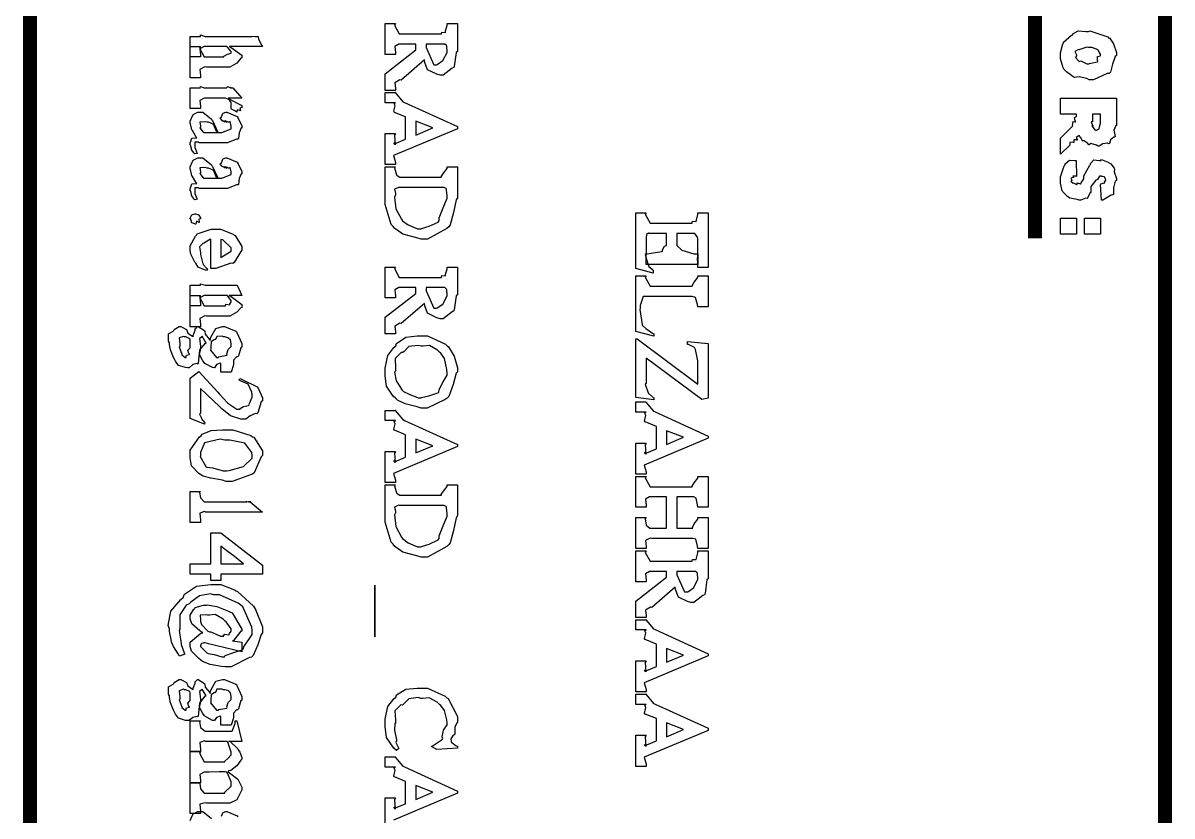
# Model space of a CAD drawing. Extents: x 0.2 to 11.6, y 0 to 16.4.
# Drawn here: x 1.257 to 2.082, y 1.017 to 1.586 of the extents above; entities that cross this region are included whole.
import ezdxf

# ---------------------------------------------------------------- set-up
doc = ezdxf.new("R2010")
doc.units = 0
doc.header["$MEASUREMENT"] = 0

msp = doc.modelspace()

# ---------------------------------------------------------------- linework, layer by layer
at = {"color": 0, "const_width": 0.01}
for points in [[(1.26166, 0.125), (1.26166, 2.31668)], [(2.07667, 2.31668), (2.07667, 0.125)], [(1.98335, 2.29665), (1.98335, 1.43164)]]:
    msp.add_lwpolyline(points, dxfattribs=at)
at = {"color": 0}
for points in [[(1.51665, 1.53792), (1.51665, 1.54986), (1.53879, 1.567), (1.53879, 1.57113), (1.52729, 1.57113), (1.52642, 1.57118), (1.52354, 1.56944), (1.52403, 1.56521), (1.52403, 1.56375), (1.51665, 1.56375), (1.51665, 1.58589), (1.52403, 1.58589), (1.52349, 1.58485), (1.52686, 1.5785), (1.52794, 1.5785), (1.55724, 1.5785), (1.55712, 1.57861), (1.55735, 1.57981), (1.55994, 1.57958), (1.56006, 1.57981), (1.56011, 1.58063), (1.56114, 1.58458), (1.56114, 1.58589), (1.56853, 1.58589), (1.56853, 1.56592), (1.56771, 1.56526), (1.56635, 1.55518), (1.56592, 1.55442), (1.56478, 1.55382), (1.55832, 1.54878), (1.55615, 1.54878), (1.55387, 1.54953), (1.54719, 1.55274), (1.54519, 1.55806), (1.54486, 1.55985), (1.52815, 1.54531), (1.52729, 1.54557), (1.52365, 1.54335), (1.52403, 1.53928), (1.52403, 1.53792), (1.51665, 1.53792)], [(1.37668, 1.54704), (1.37668, 1.56939), (1.38406, 1.56939), (1.38352, 1.56836), (1.38672, 1.56201), (1.38775, 1.56201), (1.40099, 1.56201), (1.40099, 1.5625), (1.4036, 1.56386), (1.40619, 1.56478), (1.40619, 1.56506), (1.40608, 1.56586), (1.40349, 1.56907), (1.40294, 1.56939), (1.38775, 1.56939), (1.38677, 1.56944), (1.38363, 1.56771), (1.38406, 1.56347), (1.38406, 1.56201), (1.37668, 1.56201), (1.37668, 1.57676), (1.38406, 1.57676), (1.38401, 1.57688), (1.38422, 1.57775), (1.38737, 1.57676), (1.3884, 1.57676), (1.42117, 1.57676), (1.42122, 1.57693), (1.42333, 1.57676), (1.42399, 1.57676), (1.42399, 1.57676), (1.42443, 1.57676), (1.42443, 1.57676), (1.42551, 1.57676), (1.42551, 1.57676), (1.42583, 1.57482), (1.42822, 1.57026), (1.42854, 1.56939), (1.40468, 1.56939), (1.40619, 1.56885), (1.41379, 1.56326), (1.41379, 1.56136), (1.41303, 1.56099), (1.4101, 1.55746), (1.40522, 1.55464), (1.4036, 1.55464), (1.3884, 1.55464), (1.38732, 1.55474), (1.38368, 1.553), (1.38406, 1.54856), (1.38406, 1.54704), (1.37668, 1.54704)], [(2.02165, 1.58014), (2.02274, 1.58063), (2.03554, 1.57633), (2.0364, 1.57557), (2.03674, 1.57568), (2.03961, 1.57146), (2.04183, 1.56511), (2.04183, 1.56299), (2.04081, 1.56233), (2.03901, 1.55669), (2.03749, 1.55094), (2.03662, 1.55018), (2.03515, 1.55007), (2.02539, 1.54563), (2.02208, 1.54563), (2.02056, 1.54656), (2.01497, 1.54769), (2.01156, 1.54725), (2.01079, 1.54758), (2.0096, 1.54856), (2.00581, 1.55132), (2.00444, 1.55274), (2.00407, 1.55322), (2.00347, 1.55425), (2.00168, 1.56049), (2.00168, 1.56256), (2.00168, 1.56489), (2.00331, 1.57129), (2.00364, 1.57189), (2.00385, 1.57254), (2.0096, 1.57758), (2.01036, 1.57796), (2.01042, 1.57867), (2.01438, 1.58063), (2.01986, 1.58014), (2.02165, 1.58014)], [(1.55354, 1.55637), (1.5541, 1.55653), (1.55811, 1.55935), (1.56114, 1.56526), (1.56114, 1.56722), (1.56099, 1.56776), (1.56099, 1.56956), (1.56093, 1.56961), (1.56071, 1.5701), (1.55957, 1.57113), (1.55919, 1.57113), (1.54617, 1.57113), (1.54606, 1.56874), (1.55171, 1.55637), (1.55354, 1.55637)], [(2.02165, 1.56863), (2.0204, 1.5689), (2.01546, 1.56739), (2.01514, 1.56711), (2.01443, 1.56722), (2.01199, 1.56592), (2.01318, 1.56358), (2.01318, 1.56278), (2.01307, 1.56282), (2.01226, 1.56164), (2.01481, 1.55892), (2.01514, 1.55865), (2.01514, 1.55865), (2.01617, 1.55919), (2.02061, 1.55712), (2.02208, 1.55712), (2.02229, 1.55724), (2.02806, 1.55843), (2.02838, 1.55865), (2.02806, 1.55935), (2.02826, 1.56218), (2.03033, 1.56282), (2.03033, 1.56299), (2.03028, 1.56407), (2.02869, 1.56685), (2.02838, 1.56711), (2.02735, 1.5676), (2.02414, 1.56885), (2.02229, 1.56863), (2.02165, 1.56863)], [(1.4101, 1.52235), (1.40935, 1.523), (1.40647, 1.52436), (1.40619, 1.52468), (1.40619, 1.52474), (1.40614, 1.52528), (1.40619, 1.52653), (1.40619, 1.52692), (1.40614, 1.52735), (1.40619, 1.52832), (1.40619, 1.52865), (1.40608, 1.52924), (1.40494, 1.53082), (1.40468, 1.53103), (1.4044, 1.53147), (1.40218, 1.53233), (1.40142, 1.53233), (1.38775, 1.53233), (1.38677, 1.53239), (1.38363, 1.53065), (1.38406, 1.52642), (1.38406, 1.52496), (1.37668, 1.52496), (1.37668, 1.53971), (1.38406, 1.53971), (1.38395, 1.53988), (1.38406, 1.54069), (1.38683, 1.53971), (1.38775, 1.53971), (1.40272, 1.53971), (1.40272, 1.53976), (1.40369, 1.54069), (1.4056, 1.53971), (1.40619, 1.53971), (1.40619, 1.53976), (1.40571, 1.53971), (1.40554, 1.53971), (1.40728, 1.53971), (1.41379, 1.53233), (1.40403, 1.53233), (1.40457, 1.53185), (1.41379, 1.52701), (1.41379, 1.52539), (1.41357, 1.52556), (1.41238, 1.52522), (1.41292, 1.52339), (1.41271, 1.52322), (1.41233, 1.52354), (1.41049, 1.52388), (1.41021, 1.52235), (1.4101, 1.52235)], [(1.51665, 1.4846), (1.51665, 1.50694), (1.52403, 1.50694), (1.52344, 1.50575), (1.52382, 1.49892), (1.52382, 1.49892), (1.5236, 1.49929), (1.52285, 1.50032), (1.52339, 1.49957), (1.52339, 1.49957), (1.53142, 1.50282), (1.53142, 1.51888), (1.52339, 1.52214), (1.52289, 1.52289), (1.52382, 1.52681), (1.52382, 1.52692), (1.5236, 1.52729), (1.52311, 1.52869), (1.52403, 1.52903), (1.52403, 1.52908), (1.51665, 1.52908), (1.51665, 1.53646), (1.52403, 1.53646), (1.52393, 1.53635), (1.52946, 1.52983), (1.53054, 1.52929), (1.56853, 1.51193), (1.56853, 1.51042), (1.52274, 1.4911), (1.52274, 1.4911), (1.52403, 1.48622), (1.52403, 1.4846), (1.51665, 1.4846)], [(2.00168, 1.53233), (2.04183, 1.53233), (2.04183, 1.51258), (2.04144, 1.51264), (2.03999, 1.50928), (2.04075, 1.50483), (2.04053, 1.50435), (2.03982, 1.50435), (2.03754, 1.50239), (2.03674, 1.49989), (2.03618, 1.49957), (2.03543, 1.50006), (2.03196, 1.49963), (2.02946, 1.49783), (2.0286, 1.49783), (2.02746, 1.49854), (2.02333, 1.49968), (2.02214, 1.49886), (2.02186, 1.49892), (2.02115, 1.49972), (2.0185, 1.50168), (2.01731, 1.50179), (2.01708, 1.50196), (2.01682, 1.50282), (2.01546, 1.50489), (2.01535, 1.50521), (2.01476, 1.50526), (2.01281, 1.50401), (2.01378, 1.50233), (2.01361, 1.50217), (2.01313, 1.50244), (2.01118, 1.50244), (2.01129, 1.5006), (2.01101, 1.50043), (2.01053, 1.50076), (2.00831, 1.5006), (2.0084, 1.49881), (2.00819, 1.49869), (2.00168, 1.49219), (2.00168, 1.50369), (2.01036, 1.51237), (2.01014, 1.51307), (2.01058, 1.51551), (2.01247, 1.51525), (2.01253, 1.5154), (2.0121, 1.516), (2.01167, 1.51839), (2.01318, 1.5191), (2.01318, 1.51932), (2.01318, 1.52083), (2.00168, 1.52083), (2.00168, 1.53233)], [(1.37994, 1.49224), (1.37956, 1.49274), (1.37798, 1.49507), (1.37777, 1.49528), (1.3776, 1.49615), (1.37684, 1.49869), (1.37668, 1.49875), (1.37668, 1.49875), (1.37668, 1.5), (1.37788, 1.50358), (1.3807, 1.50385), (1.38146, 1.50396), (1.38075, 1.50478), (1.37826, 1.50906), (1.37798, 1.5096), (1.37777, 1.51069), (1.37684, 1.51394), (1.37668, 1.51426), (1.37668, 1.51438), (1.37668, 1.51579), (1.37831, 1.51964), (1.37863, 1.52001), (1.3788, 1.52061), (1.38227, 1.5224), (1.38341, 1.5224), (1.38569, 1.5224), (1.39199, 1.51736), (1.39253, 1.51633), (1.39274, 1.51622), (1.39632, 1.50846), (1.39665, 1.50765), (1.39903, 1.50765), (1.39953, 1.50776), (1.40619, 1.51031), (1.40619, 1.51113), (1.40614, 1.51226), (1.40543, 1.51551), (1.4044, 1.51503), (1.40403, 1.51503), (1.40354, 1.51531), (1.40186, 1.516), (1.40294, 1.51503), (1.40294, 1.51503), (1.4025, 1.51531), (1.40093, 1.516), (1.40186, 1.51503), (1.40186, 1.51503), (1.40126, 1.51535), (1.39942, 1.51628), (1.3999, 1.51611), (1.3999, 1.51611), (1.39942, 1.5165), (1.39828, 1.51813), (1.39925, 1.51861), (1.39925, 1.51872), (1.39908, 1.51888), (1.40018, 1.52138), (1.40033, 1.52154), (1.40033, 1.52154), (1.40229, 1.5224), (1.40294, 1.5224), (1.40294, 1.5224), (1.41049, 1.51915), (1.41097, 1.5185), (1.41092, 1.51828), (1.41379, 1.51275), (1.41379, 1.5109), (1.41336, 1.51096), (1.41189, 1.50754), (1.41146, 1.50331), (1.41097, 1.50288), (1.41, 1.50293), (1.40343, 1.50028), (1.40121, 1.50028), (1.38319, 1.50028), (1.3826, 1.50071), (1.37994, 1.50071), (1.37994, 1.49843), (1.37994, 1.49767), (1.37994, 1.49767), (1.37999, 1.49685), (1.3814, 1.49322), (1.38167, 1.49268), (1.37994, 1.49224)], [(2.02468, 1.52083), (2.02468, 1.5154), (2.02458, 1.51551), (2.0236, 1.51531), (2.0249, 1.51258), (2.0249, 1.51215), (2.02479, 1.51232), (2.02408, 1.51253), (2.02567, 1.51031), (2.02576, 1.51019), (2.02576, 1.51019), (2.02707, 1.50933), (2.0275, 1.50933), (2.0275, 1.50933), (2.02935, 1.51042), (2.02946, 1.51064), (2.02957, 1.51178), (2.03033, 1.51438), (2.03033, 1.51519), (2.03033, 1.52083), (2.02468, 1.52083)], [(1.38645, 1.50765), (1.39621, 1.50765), (1.39551, 1.50836), (1.39382, 1.51243), (1.39361, 1.51264), (1.39318, 1.51361), (1.38992, 1.51503), (1.38883, 1.51503), (1.3877, 1.51546), (1.38373, 1.51514), (1.38406, 1.51247), (1.38406, 1.51156), (1.38406, 1.51156), (1.38373, 1.51113), (1.38607, 1.50803), (1.38645, 1.50765)], [(1.53879, 1.50586), (1.55094, 1.51107), (1.53879, 1.51585), (1.53879, 1.50586)], [(1.37994, 1.45936), (1.37956, 1.45985), (1.37798, 1.46218), (1.37777, 1.4624), (1.3776, 1.46326), (1.37684, 1.46582), (1.37668, 1.46588), (1.37668, 1.46588), (1.37668, 1.46713), (1.37788, 1.47071), (1.3807, 1.47097), (1.38146, 1.47108), (1.38075, 1.4719), (1.37826, 1.47618), (1.37798, 1.47672), (1.37777, 1.47781), (1.37684, 1.48107), (1.37668, 1.48139), (1.37668, 1.4815), (1.37668, 1.48292), (1.37831, 1.48676), (1.37863, 1.48714), (1.3788, 1.48774), (1.38227, 1.48953), (1.38341, 1.48953), (1.38569, 1.48953), (1.39199, 1.48449), (1.39253, 1.48346), (1.39274, 1.48335), (1.39632, 1.47558), (1.39665, 1.47478), (1.39903, 1.47478), (1.39953, 1.47488), (1.40619, 1.47743), (1.40619, 1.47825), (1.40614, 1.47939), (1.40543, 1.48264), (1.4044, 1.48215), (1.40403, 1.48215), (1.40354, 1.48242), (1.40186, 1.48313), (1.40294, 1.48215), (1.40294, 1.48215), (1.4025, 1.48242), (1.40093, 1.48313), (1.40186, 1.48215), (1.40186, 1.48215), (1.40126, 1.48247), (1.39942, 1.4834), (1.3999, 1.48324), (1.3999, 1.48324), (1.39942, 1.48361), (1.39828, 1.48525), (1.39925, 1.48574), (1.39925, 1.48583), (1.39908, 1.486), (1.40018, 1.4885), (1.40033, 1.48867), (1.40033, 1.48867), (1.40229, 1.48953), (1.40294, 1.48953), (1.40294, 1.48953), (1.41049, 1.48628), (1.41097, 1.48562), (1.41092, 1.4854), (1.41379, 1.47988), (1.41379, 1.47803), (1.41336, 1.47808), (1.41189, 1.47467), (1.41146, 1.47043), (1.41097, 1.47), (1.41, 1.47006), (1.40343, 1.46739), (1.40121, 1.46739), (1.38319, 1.46739), (1.3826, 1.46783), (1.37994, 1.46783), (1.37994, 1.46556), (1.37994, 1.46479), (1.37994, 1.46479), (1.37999, 1.46397), (1.3814, 1.46035), (1.38167, 1.45979), (1.37994, 1.45936)], [(2.01275, 1.48768), (2.01318, 1.47618), (2.01253, 1.47635), (2.01047, 1.47629), (2.01107, 1.47537), (2.01101, 1.47532), (2.01058, 1.47542), (2.0089, 1.47483), (2.00971, 1.47342), (2.00971, 1.47293), (2.0096, 1.47304), (2.00896, 1.47282), (2.01064, 1.47131), (2.01079, 1.47119), (2.01079, 1.47125), (2.01101, 1.47157), (2.01297, 1.47032), (2.01361, 1.47032), (2.01346, 1.47054), (2.01346, 1.47163), (2.016, 1.47071), (2.01622, 1.47076), (2.01639, 1.47157), (2.01824, 1.47444), (2.01839, 1.4751), (2.01844, 1.47661), (2.02268, 1.48421), (2.02317, 1.48465), (2.02311, 1.4854), (2.0255, 1.48807), (2.02929, 1.48768), (2.03054, 1.48768), (2.03097, 1.48817), (2.03575, 1.48643), (2.03618, 1.48617), (2.03618, 1.48617), (2.03771, 1.48519), (2.0401, 1.48215), (2.04031, 1.48161), (2.04031, 1.48161), (2.0401, 1.47933), (2.04183, 1.47472), (2.04183, 1.47314), (2.0409, 1.4726), (2.03965, 1.46804), (2.03965, 1.46354), (2.03922, 1.46294), (2.03797, 1.46262), (2.03196, 1.45915), (2.03097, 1.45904), (2.03033, 1.47032), (2.03054, 1.47086), (2.03326, 1.47151), (2.03336, 1.47163), (2.03326, 1.47211), (2.03424, 1.47342), (2.03424, 1.47379), (2.03401, 1.47424), (2.03353, 1.47542), (2.03336, 1.47553), (2.03304, 1.47592), (2.03168, 1.47618), (2.03119, 1.47618), (2.03097, 1.4764), (2.02979, 1.4764), (2.02968, 1.4764), (2.02968, 1.4764), (2.02849, 1.4745), (2.02838, 1.47401), (2.02686, 1.47347), (2.02328, 1.46897), (2.02349, 1.46496), (2.02339, 1.46446), (2.02274, 1.46408), (2.021, 1.46056), (2.02056, 1.46035), (2.01975, 1.46056), (2.01617, 1.45904), (2.01492, 1.45904), (2.01367, 1.45947), (2.00971, 1.46035), (2.00836, 1.46061), (2.00797, 1.46078), (2.00694, 1.46143), (2.00353, 1.46485), (2.00319, 1.46533), (2.00282, 1.46588), (2.00168, 1.47119), (2.00168, 1.47293), (2.00168, 1.47575), (2.00424, 1.48367), (2.00472, 1.48421), (2.00493, 1.48525), (2.00797, 1.48779), (2.01199, 1.48763), (2.01275, 1.48768)], [(1.38645, 1.47478), (1.39621, 1.47478), (1.39551, 1.47547), (1.39382, 1.47954), (1.39361, 1.47976), (1.39318, 1.48074), (1.38992, 1.48215), (1.38883, 1.48215), (1.3877, 1.48258), (1.38373, 1.48226), (1.38406, 1.4796), (1.38406, 1.47868), (1.38406, 1.47868), (1.38373, 1.47825), (1.38607, 1.47515), (1.38645, 1.47478)], [(1.54249, 1.4311), (1.53933, 1.43197), (1.52951, 1.43468), (1.52371, 1.43869), (1.52251, 1.44021), (1.52106, 1.44168), (1.51665, 1.45606), (1.51665, 1.46083), (1.51665, 1.48296), (1.52403, 1.48296), (1.52344, 1.48226), (1.52496, 1.47721), (1.52512, 1.47689), (1.52512, 1.47689), (1.52522, 1.47672), (1.52729, 1.47558), (1.52794, 1.47558), (1.55724, 1.47558), (1.55701, 1.47592), (1.5586, 1.4784), (1.56114, 1.48182), (1.56114, 1.48296), (1.56853, 1.48296), (1.56853, 1.46083), (1.56771, 1.45936), (1.56575, 1.45019), (1.56347, 1.44129), (1.56244, 1.44), (1.56099, 1.43864), (1.54715, 1.4311), (1.54249, 1.4311)], [(1.54226, 1.43847), (1.54269, 1.43875), (1.54824, 1.44032), (1.55469, 1.44336), (1.5555, 1.44433), (1.55556, 1.44635), (1.55838, 1.45361), (1.56114, 1.4605), (1.56114, 1.46278), (1.56093, 1.46382), (1.56082, 1.46679), (1.56071, 1.4669), (1.56044, 1.46733), (1.55903, 1.46821), (1.55854, 1.46821), (1.52707, 1.46821), (1.52621, 1.46826), (1.52349, 1.46701), (1.52403, 1.46386), (1.52403, 1.46278), (1.52344, 1.46132), (1.52442, 1.4529), (1.52838, 1.44542), (1.52924, 1.44433), (1.52924, 1.44433), (1.53331, 1.44135), (1.54004, 1.43847), (1.54226, 1.43847)], [(1.38059, 1.44189), (1.37999, 1.442), (1.37798, 1.44282), (1.37777, 1.44299), (1.37766, 1.44374), (1.37684, 1.44581), (1.37668, 1.44558), (1.37668, 1.44558), (1.37668, 1.44624), (1.3776, 1.44803), (1.37777, 1.44819), (1.37782, 1.44857), (1.37994, 1.44928), (1.38059, 1.44928), (1.38059, 1.44928), (1.38287, 1.44857), (1.38298, 1.4484), (1.38298, 1.4484), (1.38303, 1.44824), (1.38406, 1.44629), (1.38406, 1.44558), (1.38395, 1.44575), (1.38287, 1.44547), (1.38319, 1.44314), (1.38298, 1.44299), (1.38276, 1.44336), (1.38113, 1.4439), (1.38075, 1.44189), (1.38059, 1.44189)], [(1.70925, 1.40657), (1.69667, 1.41004), (1.69667, 1.44997), (1.70404, 1.44997), (1.7035, 1.44894), (1.70687, 1.4426), (1.70796, 1.4426), (1.73725, 1.4426), (1.73714, 1.44271), (1.73736, 1.4439), (1.73996, 1.44368), (1.74007, 1.4439), (1.74013, 1.44472), (1.74115, 1.44868), (1.74115, 1.44997), (1.74854, 1.44997), (1.74854, 1.41069), (1.74115, 1.41069), (1.74115, 1.41222), (1.741, 1.41287), (1.74115, 1.4145), (1.74115, 1.41504), (1.74094, 1.41596), (1.74115, 1.41954), (1.74115, 1.42068), (1.74115, 1.43132), (1.74094, 1.4324), (1.73915, 1.43522), (1.73856, 1.43522), (1.72618, 1.43522), (1.72618, 1.42654), (1.72607, 1.42643), (1.72971, 1.42318), (1.73833, 1.42046), (1.74115, 1.42046), (1.74115, 1.41287), (1.70404, 1.41287), (1.70404, 1.42046), (1.70475, 1.42063), (1.71511, 1.4221), (1.71576, 1.42242), (1.71582, 1.42333), (1.71739, 1.42594), (1.71881, 1.42643), (1.71881, 1.42654), (1.71881, 1.43522), (1.70622, 1.43522), (1.70578, 1.43528), (1.70437, 1.43435), (1.70426, 1.43414), (1.70426, 1.43414), (1.70404, 1.43218), (1.70404, 1.43153), (1.70404, 1.42046), (1.70344, 1.41992), (1.70535, 1.41342), (1.70557, 1.41287), (1.70557, 1.41287), (1.70606, 1.41151), (1.70888, 1.40896), (1.70925, 1.40875), (1.70925, 1.40657)], [(2.01318, 1.44624), (2.01318, 1.43474), (2.00168, 1.43474), (2.00168, 1.44624), (2.01318, 1.44624)], [(2.03033, 1.44624), (2.03033, 1.43474), (2.01882, 1.43474), (2.01882, 1.44624), (2.03033, 1.44624)], [(1.3884, 1.40864), (1.38688, 1.40896), (1.38249, 1.41103), (1.38075, 1.41374), (1.38015, 1.4145), (1.37939, 1.4159), (1.37712, 1.42025), (1.37668, 1.42296), (1.37668, 1.42383), (1.37668, 1.42632), (1.38048, 1.43317), (1.38124, 1.43381), (1.38173, 1.4349), (1.39182, 1.43815), (1.39512, 1.43815), (1.39844, 1.43815), (1.4075, 1.43474), (1.40836, 1.43403), (1.40896, 1.43365), (1.41379, 1.42583), (1.41379, 1.42318), (1.41303, 1.42225), (1.40836, 1.41422), (1.40728, 1.41362), (1.40597, 1.4139), (1.39507, 1.40994), (1.39144, 1.40994), (1.39144, 1.43078), (1.39122, 1.43104), (1.38661, 1.42828), (1.38623, 1.42774), (1.38574, 1.4279), (1.38341, 1.42546), (1.38406, 1.42133), (1.38406, 1.41992), (1.38406, 1.41992), (1.38552, 1.41433), (1.3858, 1.41385), (1.3858, 1.41385), (1.38612, 1.41276), (1.38873, 1.40994), (1.38906, 1.40972), (1.3884, 1.40864)], [(1.39882, 1.41754), (1.39936, 1.41824), (1.40619, 1.42231), (1.40619, 1.42361), (1.40608, 1.42475), (1.40007, 1.43067), (1.39882, 1.43078), (1.39882, 1.41754)], [(1.51665, 1.36301), (1.51665, 1.37495), (1.53879, 1.39208), (1.53879, 1.39621), (1.52729, 1.39621), (1.52642, 1.39626), (1.52354, 1.39453), (1.52403, 1.39031), (1.52403, 1.38883), (1.51665, 1.38883), (1.51665, 1.41097), (1.52403, 1.41097), (1.52349, 1.40994), (1.52686, 1.4036), (1.52794, 1.4036), (1.55724, 1.4036), (1.55712, 1.40369), (1.55735, 1.40489), (1.55994, 1.40468), (1.56006, 1.40489), (1.56011, 1.40571), (1.56114, 1.40967), (1.56114, 1.41097), (1.56853, 1.41097), (1.56853, 1.391), (1.56771, 1.39035), (1.56635, 1.38026), (1.56592, 1.3795), (1.56478, 1.37891), (1.55832, 1.37386), (1.55615, 1.37386), (1.55387, 1.37462), (1.54719, 1.37782), (1.54519, 1.38314), (1.54486, 1.38493), (1.52815, 1.37039), (1.52729, 1.37066), (1.52365, 1.36843), (1.52403, 1.36437), (1.52403, 1.36301), (1.51665, 1.36301)], [(1.70969, 1.36127), (1.69667, 1.36475), (1.69667, 1.40468), (1.70404, 1.40468), (1.7035, 1.40365), (1.70687, 1.39729), (1.70796, 1.39729), (1.73725, 1.39729), (1.73703, 1.39762), (1.73861, 1.40012), (1.74115, 1.40354), (1.74115, 1.40468), (1.74854, 1.40468), (1.74854, 1.38254), (1.74115, 1.38254), (1.741, 1.38422), (1.73958, 1.38917), (1.73719, 1.38992), (1.73639, 1.38992), (1.70253, 1.38992), (1.70204, 1.38997), (1.69971, 1.3833), (1.69971, 1.38102), (1.69949, 1.38043), (1.70117, 1.36968), (1.70144, 1.36909), (1.70144, 1.36909), (1.70389, 1.36686), (1.70865, 1.36344), (1.70969, 1.36301), (1.70969, 1.36127)], [(1.37668, 1.36816), (1.37668, 1.39051), (1.38406, 1.39051), (1.38352, 1.38949), (1.38672, 1.38314), (1.38775, 1.38314), (1.40207, 1.38314), (1.40196, 1.3833), (1.4024, 1.38444), (1.40494, 1.3839), (1.40511, 1.38401), (1.40522, 1.3846), (1.40619, 1.3858), (1.40619, 1.38618), (1.40608, 1.38699), (1.40369, 1.39019), (1.40315, 1.39051), (1.38775, 1.39051), (1.38677, 1.39057), (1.38363, 1.38883), (1.38406, 1.3846), (1.38406, 1.38314), (1.37668, 1.38314), (1.37668, 1.39789), (1.38406, 1.39789), (1.38401, 1.398), (1.38422, 1.39888), (1.38737, 1.39789), (1.3884, 1.39789), (1.40642, 1.39789), (1.40647, 1.39811), (1.40842, 1.39789), (1.40901, 1.39789), (1.40901, 1.39789), (1.40967, 1.39789), (1.40967, 1.39789), (1.41054, 1.39789), (1.41379, 1.39051), (1.40446, 1.39051), (1.40603, 1.38997), (1.41379, 1.38406), (1.41379, 1.38205), (1.41303, 1.38178), (1.4101, 1.37853), (1.40522, 1.37576), (1.4036, 1.37576), (1.3884, 1.37576), (1.38732, 1.37587), (1.38368, 1.37413), (1.38406, 1.36968), (1.38406, 1.36816), (1.37668, 1.36816)], [(1.55354, 1.38146), (1.5541, 1.38162), (1.55811, 1.38444), (1.56114, 1.39035), (1.56114, 1.39231), (1.56099, 1.39285), (1.56099, 1.39464), (1.56093, 1.39469), (1.56071, 1.39518), (1.55957, 1.39621), (1.55919, 1.39621), (1.54617, 1.39621), (1.54606, 1.39382), (1.55171, 1.38146), (1.55354, 1.38146)], [(1.39882, 1.33545), (1.39882, 1.34152), (1.39828, 1.34185), (1.39556, 1.34104), (1.39426, 1.3387), (1.39382, 1.3387), (1.39285, 1.33887), (1.38715, 1.3418), (1.38666, 1.34239), (1.38569, 1.3437), (1.38346, 1.34814), (1.38406, 1.35102), (1.38406, 1.35194), (1.38406, 1.352), (1.38753, 1.35617), (1.38818, 1.3565), (1.38742, 1.35764), (1.38536, 1.36127), (1.38558, 1.36084), (1.38558, 1.36084), (1.38531, 1.361), (1.38336, 1.3597), (1.38406, 1.35422), (1.38406, 1.35238), (1.38346, 1.35124), (1.38243, 1.34185), (1.38211, 1.34131), (1.38167, 1.34169), (1.37869, 1.34098), (1.37592, 1.3387), (1.37495, 1.3387), (1.37332, 1.33887), (1.36843, 1.34039), (1.36627, 1.34343), (1.36561, 1.34435), (1.3648, 1.34614), (1.36252, 1.35151), (1.36193, 1.35525), (1.36193, 1.3565), (1.36122, 1.3578), (1.36111, 1.36296), (1.36448, 1.36485), (1.36496, 1.3654), (1.36518, 1.3661), (1.36876, 1.36822), (1.36995, 1.36822), (1.36995, 1.36822), (1.37397, 1.36605), (1.37429, 1.36561), (1.37429, 1.36561), (1.37511, 1.36361), (1.37847, 1.36127), (1.37885, 1.36084), (1.37874, 1.36193), (1.38021, 1.36567), (1.38037, 1.36605), (1.38032, 1.36643), (1.382, 1.36822), (1.38254, 1.36822), (1.38254, 1.36822), (1.38694, 1.36534), (1.38732, 1.36475), (1.38732, 1.36475), (1.38753, 1.36274), (1.39063, 1.35905), (1.391, 1.35824), (1.39144, 1.36057), (1.39507, 1.36697), (1.39985, 1.36822), (1.40142, 1.36822), (1.40142, 1.36822), (1.40956, 1.36496), (1.4101, 1.36431), (1.41026, 1.36399), (1.41379, 1.35612), (1.41379, 1.35346), (1.41303, 1.35308), (1.41129, 1.34722), (1.41075, 1.34652), (1.41, 1.34652), (1.40776, 1.34402), (1.40793, 1.34098), (1.40793, 1.34066), (1.40619, 1.33545), (1.39882, 1.33545)], [(1.39708, 1.34608), (1.39714, 1.34663), (1.40294, 1.34771), (1.40338, 1.34804), (1.40306, 1.34863), (1.40392, 1.35167), (1.40619, 1.35384), (1.40619, 1.35455), (1.40614, 1.35569), (1.4056, 1.359), (1.40483, 1.35921), (1.40468, 1.35932), (1.40451, 1.35997), (1.40158, 1.36084), (1.40056, 1.36084), (1.39958, 1.36127), (1.39594, 1.36117), (1.39492, 1.359), (1.39447, 1.35867), (1.3941, 1.35889), (1.39171, 1.35721), (1.39144, 1.35346), (1.39144, 1.35216), (1.39139, 1.35135), (1.39567, 1.34608), (1.39708, 1.34608)], [(1.54249, 1.30968), (1.53971, 1.31055), (1.53103, 1.31272), (1.5255, 1.31548), (1.52425, 1.31662), (1.52235, 1.31814), (1.51764, 1.32541), (1.51665, 1.33284), (1.51665, 1.33529), (1.51665, 1.33838), (1.51856, 1.34749), (1.523, 1.35319), (1.52425, 1.35438), (1.52485, 1.35617), (1.53157, 1.36068), (1.53976, 1.36155), (1.54249, 1.36155), (1.54715, 1.36155), (1.55994, 1.35558), (1.56114, 1.35438), (1.56218, 1.35379), (1.56635, 1.34706), (1.56853, 1.3386), (1.56853, 1.33572), (1.56771, 1.33474), (1.56543, 1.32655), (1.56239, 1.31803), (1.56114, 1.31684), (1.55974, 1.31592), (1.54682, 1.30968), (1.54249, 1.30968)], [(1.37386, 1.34608), (1.3737, 1.3463), (1.37408, 1.34777), (1.37625, 1.34825), (1.37625, 1.34847), (1.37571, 1.34885), (1.37495, 1.35129), (1.37668, 1.35308), (1.37668, 1.35368), (1.37668, 1.35493), (1.37668, 1.35775), (1.37668, 1.35867), (1.37647, 1.35948), (1.37353, 1.36084), (1.37256, 1.36084), (1.37191, 1.36117), (1.36892, 1.36019), (1.3693, 1.35579), (1.3693, 1.35433), (1.36876, 1.35368), (1.37061, 1.34847), (1.37082, 1.34804), (1.37082, 1.34804), (1.3731, 1.34608), (1.37386, 1.34608)], [(1.54249, 1.31706), (1.54281, 1.31733), (1.54807, 1.31847), (1.55447, 1.32053), (1.55528, 1.32118), (1.55539, 1.32302), (1.55832, 1.32861), (1.56114, 1.33333), (1.56114, 1.33485), (1.56093, 1.33751), (1.5594, 1.34532), (1.55664, 1.34907), (1.55572, 1.34983), (1.55419, 1.35129), (1.5485, 1.3546), (1.544, 1.35417), (1.54249, 1.35417), (1.54047, 1.35471), (1.53375, 1.354), (1.53033, 1.35037), (1.52946, 1.34961), (1.52815, 1.34972), (1.52382, 1.34527), (1.52403, 1.33843), (1.52403, 1.33615), (1.52344, 1.33556), (1.52458, 1.32932), (1.52892, 1.32248), (1.52989, 1.32162), (1.52989, 1.32162), (1.5339, 1.31977), (1.54036, 1.31706), (1.54249, 1.31706)], [(1.70969, 1.31554), (1.69667, 1.31728), (1.69667, 1.35938), (1.69754, 1.35938), (1.74115, 1.32682), (1.74115, 1.34375), (1.74094, 1.34483), (1.73953, 1.35178), (1.73921, 1.35221), (1.73887, 1.3533), (1.73443, 1.35541), (1.73378, 1.35547), (1.73378, 1.35742), (1.74854, 1.35612), (1.74854, 1.31684), (1.74397, 1.31576), (1.70404, 1.34549), (1.70404, 1.32747), (1.70344, 1.32699), (1.70551, 1.32053), (1.70578, 1.3201), (1.70578, 1.3201), (1.70628, 1.31982), (1.70925, 1.31728), (1.70969, 1.31706), (1.70969, 1.31554)], [(1.38688, 1.29818), (1.37668, 1.3023), (1.37668, 1.33116), (1.38298, 1.33594), (1.39665, 1.32118), (1.39746, 1.31999), (1.40375, 1.31331), (1.41032, 1.30903), (1.41249, 1.30903), (1.41249, 1.30946), (1.4151, 1.31087), (1.41857, 1.31158), (1.419, 1.31207), (1.41932, 1.31293), (1.42117, 1.31749), (1.42117, 1.31901), (1.42096, 1.32102), (1.41846, 1.32682), (1.41342, 1.3291), (1.41183, 1.32964), (1.41228, 1.33095), (1.41314, 1.33078), (1.42486, 1.32498), (1.42551, 1.324), (1.42546, 1.32395), (1.42854, 1.31717), (1.42854, 1.31489), (1.42774, 1.31418), (1.42529, 1.30621), (1.42464, 1.30556), (1.42361, 1.30588), (1.41976, 1.30409), (1.41661, 1.30165), (1.41553, 1.30165), (1.41319, 1.30181), (1.40554, 1.30414), (1.39947, 1.30908), (1.39794, 1.31055), (1.38406, 1.32378), (1.38406, 1.30599), (1.38406, 1.30599), (1.38336, 1.30528), (1.38482, 1.30235), (1.38493, 1.30208), (1.38493, 1.30208), (1.38704, 1.29937), (1.38732, 1.29905), (1.38688, 1.29818)], [(1.69667, 1.26221), (1.69667, 1.28456), (1.70404, 1.28456), (1.70344, 1.28337), (1.70383, 1.27653), (1.70383, 1.27653), (1.70361, 1.27691), (1.70285, 1.27794), (1.7034, 1.27718), (1.7034, 1.27718), (1.71143, 1.28044), (1.71143, 1.2965), (1.7034, 1.29975), (1.7029, 1.30051), (1.70383, 1.30442), (1.70383, 1.30452), (1.70361, 1.3049), (1.70313, 1.30632), (1.70404, 1.30664), (1.70404, 1.30669), (1.69667, 1.30669), (1.69667, 1.31407), (1.70404, 1.31407), (1.70394, 1.31397), (1.70947, 1.30745), (1.71056, 1.30691), (1.74854, 1.28955), (1.74854, 1.28803), (1.70275, 1.26872), (1.70275, 1.26872), (1.70404, 1.26383), (1.70404, 1.26221), (1.69667, 1.26221)], [(1.51665, 1.25618), (1.51665, 1.27854), (1.52403, 1.27854), (1.52344, 1.27734), (1.52382, 1.27051), (1.52382, 1.27051), (1.5236, 1.27089), (1.52285, 1.27192), (1.52339, 1.27116), (1.52339, 1.27116), (1.53142, 1.27441), (1.53142, 1.29047), (1.52339, 1.29373), (1.52289, 1.29449), (1.52382, 1.29839), (1.52382, 1.2985), (1.5236, 1.29888), (1.52311, 1.30029), (1.52403, 1.30062), (1.52403, 1.30067), (1.51665, 1.30067), (1.51665, 1.30805), (1.52403, 1.30805), (1.52393, 1.30794), (1.52946, 1.30143), (1.53054, 1.30089), (1.56853, 1.28353), (1.56853, 1.28201), (1.52274, 1.2627), (1.52274, 1.2627), (1.52403, 1.25781), (1.52403, 1.25618), (1.51665, 1.25618)], [(1.4025, 1.257), (1.39985, 1.25781), (1.39144, 1.25933), (1.38612, 1.2608), (1.38493, 1.26156), (1.38287, 1.2628), (1.37771, 1.26828), (1.37668, 1.27398), (1.37668, 1.27588), (1.37668, 1.27935), (1.38341, 1.28895), (1.38471, 1.28977), (1.38525, 1.29085), (1.39176, 1.29357), (1.39985, 1.29411), (1.4025, 1.29411), (1.40722, 1.29411), (1.42019, 1.28998), (1.42139, 1.28912), (1.42236, 1.28868), (1.42854, 1.27892), (1.42854, 1.27566), (1.42774, 1.27463), (1.42258, 1.26307), (1.42139, 1.26221), (1.41997, 1.26172), (1.4069, 1.257), (1.4025, 1.257)], [(1.40272, 1.26459), (1.40479, 1.26476), (1.41504, 1.26763), (1.42117, 1.27365), (1.42117, 1.27566), (1.42096, 1.27789), (1.41596, 1.28456), (1.40522, 1.28673), (1.40164, 1.28673), (1.39822, 1.28733), (1.3871, 1.28483), (1.38406, 1.27767), (1.38406, 1.27523), (1.38379, 1.27501), (1.38786, 1.26763), (1.38862, 1.2672), (1.38862, 1.2672), (1.3929, 1.26687), (1.40028, 1.26459), (1.40272, 1.26459)], [(1.53879, 1.27745), (1.55094, 1.28266), (1.53879, 1.28743), (1.53879, 1.27745)], [(1.71881, 1.28348), (1.73096, 1.28868), (1.71881, 1.29346), (1.71881, 1.28348)], [(1.54249, 1.20269), (1.53933, 1.20356), (1.52951, 1.20627), (1.52371, 1.21029), (1.52251, 1.21181), (1.52106, 1.21327), (1.51665, 1.22765), (1.51665, 1.23242), (1.51665, 1.25456), (1.52403, 1.25456), (1.52344, 1.25385), (1.52496, 1.24881), (1.52512, 1.24848), (1.52512, 1.24848), (1.52522, 1.24832), (1.52729, 1.24718), (1.52794, 1.24718), (1.55724, 1.24718), (1.55701, 1.2475), (1.5586, 1.25), (1.56114, 1.25342), (1.56114, 1.25456), (1.56853, 1.25456), (1.56853, 1.23242), (1.56771, 1.23096), (1.56575, 1.22179), (1.56347, 1.21289), (1.56244, 1.21159), (1.56099, 1.21023), (1.54715, 1.20269), (1.54249, 1.20269)], [(1.69667, 1.20871), (1.69667, 1.23107), (1.70404, 1.23107), (1.7035, 1.23003), (1.704, 1.22564), (1.70665, 1.22347), (1.70751, 1.22347), (1.71881, 1.22347), (1.71881, 1.24582), (1.70751, 1.24582), (1.7066, 1.24588), (1.70356, 1.24414), (1.70404, 1.23991), (1.70404, 1.23844), (1.69667, 1.23844), (1.69667, 1.26058), (1.70404, 1.26058), (1.7035, 1.25955), (1.70687, 1.2532), (1.70796, 1.2532), (1.73725, 1.2532), (1.73703, 1.25353), (1.73861, 1.25602), (1.74115, 1.25944), (1.74115, 1.26058), (1.74854, 1.26058), (1.74854, 1.23844), (1.74115, 1.23844), (1.741, 1.24013), (1.7399, 1.24506), (1.73828, 1.24582), (1.73768, 1.24582), (1.72618, 1.24582), (1.72618, 1.22347), (1.73768, 1.22347), (1.73742, 1.2239), (1.73867, 1.22656), (1.74115, 1.22998), (1.74115, 1.23107), (1.74854, 1.23107), (1.74854, 1.20871), (1.74115, 1.20871), (1.741, 1.21045), (1.73986, 1.21555), (1.7379, 1.21609), (1.73725, 1.21609), (1.70796, 1.21609), (1.70697, 1.21625), (1.70361, 1.21463), (1.70404, 1.21023), (1.70404, 1.20871), (1.69667, 1.20871)], [(1.37668, 1.22754), (1.37668, 1.24968), (1.38406, 1.24968), (1.38352, 1.24913), (1.38401, 1.24512), (1.38666, 1.2423), (1.38753, 1.2423), (1.41749, 1.2423), (1.41738, 1.24235), (1.41689, 1.24246), (1.41943, 1.2423), (1.41943, 1.2423), (1.41949, 1.2424), (1.42031, 1.2423), (1.42031, 1.2423), (1.42014, 1.2424), (1.419, 1.2423), (1.41857, 1.2423), (1.41986, 1.2423), (1.42854, 1.23492), (1.38775, 1.23492), (1.38699, 1.2353), (1.38363, 1.23416), (1.38406, 1.22922), (1.38406, 1.22754), (1.37668, 1.22754)], [(1.54226, 1.21007), (1.54269, 1.21034), (1.54824, 1.21191), (1.55469, 1.21495), (1.5555, 1.21593), (1.55556, 1.21794), (1.55838, 1.22521), (1.56114, 1.2321), (1.56114, 1.23438), (1.56093, 1.23541), (1.56082, 1.23839), (1.56071, 1.2385), (1.56044, 1.23893), (1.55903, 1.2398), (1.55854, 1.2398), (1.52707, 1.2398), (1.52621, 1.23985), (1.52349, 1.23861), (1.52403, 1.23546), (1.52403, 1.23438), (1.52344, 1.23291), (1.52442, 1.2245), (1.52838, 1.21701), (1.52924, 1.21593), (1.52924, 1.21593), (1.53331, 1.21294), (1.54004, 1.21007), (1.54226, 1.21007)], [(1.39144, 1.18593), (1.39144, 1.19048), (1.37668, 1.19048), (1.37668, 1.19786), (1.39144, 1.19786), (1.39144, 1.22), (1.39882, 1.22), (1.42854, 1.19678), (1.42854, 1.19048), (1.39882, 1.19048), (1.39882, 1.18593), (1.39144, 1.18593)], [(1.39882, 1.19786), (1.4151, 1.19786), (1.41385, 1.19884), (1.40853, 1.20296), (1.40115, 1.20866), (1.39882, 1.21045), (1.39882, 1.19786)], [(1.69667, 1.15913), (1.69667, 1.17106), (1.71881, 1.18821), (1.71881, 1.19233), (1.70731, 1.19233), (1.70643, 1.19238), (1.70356, 1.19065), (1.70404, 1.18642), (1.70404, 1.18495), (1.69667, 1.18495), (1.69667, 1.20709), (1.70404, 1.20709), (1.7035, 1.20605), (1.70687, 1.19971), (1.70796, 1.19971), (1.73725, 1.19971), (1.73714, 1.19982), (1.73736, 1.20101), (1.73996, 1.20079), (1.74007, 1.20101), (1.74013, 1.20182), (1.74115, 1.20578), (1.74115, 1.20709), (1.74854, 1.20709), (1.74854, 1.18712), (1.74772, 1.18647), (1.74636, 1.17638), (1.74593, 1.17562), (1.74479, 1.17502), (1.73833, 1.16998), (1.73617, 1.16998), (1.73389, 1.17074), (1.72721, 1.17394), (1.72521, 1.17925), (1.72488, 1.18104), (1.70817, 1.1665), (1.70731, 1.16677), (1.70367, 1.16455), (1.70404, 1.16048), (1.70404, 1.15913), (1.69667, 1.15913)], [(1.73356, 1.17757), (1.7341, 1.17773), (1.73812, 1.18056), (1.74115, 1.18647), (1.74115, 1.18842), (1.741, 1.18897), (1.741, 1.19076), (1.74094, 1.19081), (1.74072, 1.1913), (1.73958, 1.19233), (1.73921, 1.19233), (1.72618, 1.19233), (1.72607, 1.18994), (1.73172, 1.17757), (1.73356, 1.17757)], [(1.40186, 1.1237), (1.39925, 1.12402), (1.39106, 1.12538), (1.38558, 1.12771), (1.38428, 1.12847), (1.3826, 1.1301), (1.37766, 1.13509), (1.37668, 1.13829), (1.37668, 1.13932), (1.37668, 1.14155), (1.38428, 1.148), (1.3858, 1.14822), (1.38368, 1.14958), (1.37782, 1.15457), (1.37668, 1.15831), (1.37668, 1.15951), (1.37668, 1.16103), (1.37939, 1.16515), (1.37994, 1.16558), (1.38026, 1.16634), (1.38639, 1.16819), (1.3884, 1.16819), (1.38894, 1.16829), (1.39578, 1.16705), (1.40424, 1.16385), (1.40554, 1.16298), (1.4069, 1.16254), (1.41385, 1.15082), (1.41379, 1.14952), (1.41297, 1.14936), (1.40815, 1.1429), (1.40707, 1.14236), (1.41379, 1.14149), (1.41379, 1.13455), (1.38992, 1.14041), (1.38921, 1.14052), (1.38742, 1.14106), (1.3871, 1.14106), (1.38661, 1.14106), (1.38509, 1.14052), (1.38493, 1.14041), (1.38471, 1.14041), (1.38406, 1.13894), (1.38406, 1.13846), (1.38406, 1.13846), (1.38878, 1.1339), (1.38971, 1.13346), (1.38971, 1.13346), (1.39382, 1.1327), (1.39953, 1.13108), (1.40142, 1.13108), (1.40186, 1.13194), (1.40739, 1.13384), (1.41411, 1.13596), (1.4151, 1.13694), (1.41525, 1.13824), (1.42117, 1.14703), (1.42117, 1.14996), (1.42096, 1.15223), (1.4145, 1.16699), (1.41314, 1.16819), (1.41108, 1.16949), (1.39785, 1.17556), (1.39339, 1.17556), (1.39139, 1.17622), (1.3833, 1.17491), (1.37712, 1.17014), (1.37603, 1.16905), (1.37392, 1.16802), (1.36936, 1.16108), (1.3693, 1.1531), (1.3693, 1.15039), (1.36876, 1.15007), (1.36985, 1.14334), (1.36995, 1.1428), (1.36995, 1.1428), (1.37012, 1.13981), (1.37245, 1.13379), (1.37277, 1.13281), (1.36909, 1.13151), (1.368, 1.13319), (1.3648, 1.13835), (1.36355, 1.14106), (1.36323, 1.14171), (1.36301, 1.1435), (1.36193, 1.1492), (1.36193, 1.15104), (1.36084, 1.15359), (1.36274, 1.16385), (1.37006, 1.17209), (1.37169, 1.17361), (1.37256, 1.17594), (1.38118, 1.1818), (1.3915, 1.18294), (1.39492, 1.18294), (1.3986, 1.18294), (1.40842, 1.17914), (1.40967, 1.17839), (1.41064, 1.17801), (1.4221, 1.16748), (1.4229, 1.16623), (1.4235, 1.16509), (1.42854, 1.15245), (1.42854, 1.14822), (1.42774, 1.14708), (1.42535, 1.13959), (1.42204, 1.13205), (1.42074, 1.13086), (1.41928, 1.13053), (1.40625, 1.1237), (1.40186, 1.1237)], [(1.50928, 1.14545), (1.50928, 1.18256), (1.50928, 1.14545)], [(1.40076, 1.14583), (1.40072, 1.146), (1.40169, 1.1473), (1.40446, 1.14676), (1.40468, 1.14692), (1.40489, 1.14773), (1.40619, 1.14941), (1.40619, 1.14996), (1.40608, 1.15099), (1.40261, 1.15614), (1.40186, 1.15668), (1.40033, 1.15815), (1.39458, 1.16135), (1.39063, 1.16081), (1.38926, 1.16081), (1.38807, 1.16124), (1.38379, 1.16081), (1.38406, 1.15755), (1.38406, 1.15647), (1.38406, 1.15647), (1.38477, 1.15413), (1.38949, 1.14947), (1.39057, 1.14887), (1.39154, 1.14893), (1.39849, 1.14583), (1.40076, 1.14583)], [(1.69667, 1.10579), (1.69667, 1.12815), (1.70404, 1.12815), (1.70344, 1.12695), (1.70383, 1.12012), (1.70383, 1.12012), (1.70361, 1.1205), (1.70285, 1.12153), (1.7034, 1.12077), (1.7034, 1.12077), (1.71143, 1.12402), (1.71143, 1.14008), (1.7034, 1.14334), (1.7029, 1.1441), (1.70383, 1.148), (1.70383, 1.14811), (1.70361, 1.14849), (1.70313, 1.1499), (1.70404, 1.15023), (1.70404, 1.15028), (1.69667, 1.15028), (1.69667, 1.15766), (1.70404, 1.15766), (1.70394, 1.15755), (1.70947, 1.15104), (1.71056, 1.1505), (1.74854, 1.13314), (1.74854, 1.13162), (1.70275, 1.1123), (1.70275, 1.1123), (1.70404, 1.10742), (1.70404, 1.10579), (1.69667, 1.10579)], [(1.71881, 1.12706), (1.73096, 1.13227), (1.71881, 1.13704), (1.71881, 1.12706)], [(1.39882, 1.08192), (1.39882, 1.088), (1.39828, 1.08832), (1.39556, 1.08751), (1.39426, 1.08518), (1.39382, 1.08518), (1.39285, 1.08534), (1.38715, 1.08827), (1.38666, 1.08887), (1.38569, 1.09017), (1.38346, 1.09462), (1.38406, 1.09749), (1.38406, 1.09842), (1.38406, 1.09847), (1.38753, 1.10265), (1.38818, 1.10297), (1.38742, 1.10411), (1.38536, 1.10775), (1.38558, 1.10731), (1.38558, 1.10731), (1.38531, 1.10748), (1.38336, 1.10617), (1.38406, 1.10069), (1.38406, 1.09885), (1.38346, 1.09771), (1.38243, 1.08832), (1.38211, 1.08778), (1.38167, 1.08816), (1.37869, 1.08746), (1.37592, 1.08518), (1.37495, 1.08518), (1.37332, 1.08534), (1.36843, 1.08686), (1.36627, 1.0899), (1.36561, 1.09082), (1.3648, 1.09261), (1.36252, 1.09798), (1.36193, 1.10173), (1.36193, 1.10297), (1.36122, 1.10427), (1.36111, 1.10943), (1.36448, 1.11133), (1.36496, 1.11187), (1.36518, 1.11258), (1.36876, 1.11469), (1.36995, 1.11469), (1.36995, 1.11469), (1.37397, 1.11252), (1.37429, 1.11209), (1.37429, 1.11209), (1.37511, 1.11008), (1.37847, 1.10775), (1.37885, 1.10731), (1.37874, 1.1084), (1.38021, 1.11214), (1.38037, 1.11252), (1.38032, 1.1129), (1.382, 1.11469), (1.38254, 1.11469), (1.38254, 1.11469), (1.38694, 1.11182), (1.38732, 1.11122), (1.38732, 1.11122), (1.38753, 1.10921), (1.39063, 1.10552), (1.391, 1.10471), (1.39144, 1.10704), (1.39507, 1.11344), (1.39985, 1.11469), (1.40142, 1.11469), (1.40142, 1.11469), (1.40956, 1.11144), (1.4101, 1.11079), (1.41026, 1.11046), (1.41379, 1.10259), (1.41379, 1.09993), (1.41303, 1.09956), (1.41129, 1.0937), (1.41075, 1.09299), (1.41, 1.09299), (1.40776, 1.09049), (1.40793, 1.08746), (1.40793, 1.08713), (1.40619, 1.08192), (1.39882, 1.08192)], [(1.37386, 1.09256), (1.3737, 1.09277), (1.37408, 1.09424), (1.37625, 1.09473), (1.37625, 1.09494), (1.37571, 1.09532), (1.37495, 1.09777), (1.37668, 1.09956), (1.37668, 1.10015), (1.37668, 1.1014), (1.37668, 1.10422), (1.37668, 1.10514), (1.37647, 1.10596), (1.37353, 1.10731), (1.37256, 1.10731), (1.37191, 1.10764), (1.36892, 1.10666), (1.3693, 1.10227), (1.3693, 1.1008), (1.36876, 1.10015), (1.37061, 1.09494), (1.37082, 1.09451), (1.37082, 1.09451), (1.3731, 1.09256), (1.37386, 1.09256)], [(1.39708, 1.09256), (1.39714, 1.0931), (1.40294, 1.09418), (1.40338, 1.09451), (1.40306, 1.09511), (1.40392, 1.09814), (1.40619, 1.10032), (1.40619, 1.10102), (1.40614, 1.10216), (1.4056, 1.10547), (1.40483, 1.10569), (1.40468, 1.10579), (1.40451, 1.10645), (1.40158, 1.10731), (1.40056, 1.10731), (1.39958, 1.10775), (1.39594, 1.10764), (1.39492, 1.10547), (1.39447, 1.10514), (1.3941, 1.10536), (1.39171, 1.10368), (1.39144, 1.09993), (1.39144, 1.09863), (1.39139, 1.09782), (1.39567, 1.09256), (1.39708, 1.09256)], [(1.5249, 1.06358), (1.52285, 1.06527), (1.51768, 1.07313), (1.51665, 1.08095), (1.51665, 1.08355), (1.51665, 1.08653), (1.51856, 1.09532), (1.523, 1.10086), (1.52425, 1.102), (1.52485, 1.10362), (1.53157, 1.10769), (1.53976, 1.10851), (1.54249, 1.10851), (1.5471, 1.10851), (1.55968, 1.10276), (1.56093, 1.10156), (1.56201, 1.10097), (1.56853, 1.08811), (1.56853, 1.08377), (1.56831, 1.08382), (1.56674, 1.08078), (1.56674, 1.07563), (1.56635, 1.07487), (1.5656, 1.07471), (1.56375, 1.07205), (1.56418, 1.07026), (1.56418, 1.06966), (1.56418, 1.06966), (1.56446, 1.06939), (1.56776, 1.067), (1.56853, 1.06684), (1.56853, 1.06532), (1.55376, 1.06445), (1.55007, 1.06662), (1.55046, 1.06684), (1.55761, 1.07151), (1.55811, 1.07227), (1.55761, 1.07351), (1.55871, 1.0784), (1.56114, 1.08214), (1.56114, 1.08333), (1.56093, 1.08561), (1.5594, 1.09239), (1.55664, 1.09598), (1.55572, 1.09679), (1.55414, 1.09831), (1.54833, 1.10156), (1.54378, 1.10113), (1.54226, 1.10113), (1.54031, 1.10167), (1.53364, 1.10091), (1.53011, 1.09717), (1.52924, 1.09635), (1.528, 1.09652), (1.52376, 1.09212), (1.52403, 1.08539), (1.52403, 1.08312), (1.52354, 1.08301), (1.52333, 1.07802), (1.52479, 1.07167), (1.5249, 1.07075), (1.5249, 1.07075), (1.52447, 1.06955), (1.52626, 1.0657), (1.52642, 1.0651), (1.5249, 1.06358)], [(1.69667, 1.0523), (1.69667, 1.07465), (1.70404, 1.07465), (1.70344, 1.07346), (1.70383, 1.06662), (1.70383, 1.06662), (1.70361, 1.067), (1.70285, 1.06803), (1.7034, 1.06728), (1.7034, 1.06728), (1.71143, 1.07053), (1.71143, 1.08659), (1.7034, 1.08984), (1.7029, 1.0906), (1.70383, 1.09451), (1.70383, 1.09462), (1.70361, 1.095), (1.70313, 1.09641), (1.70404, 1.09673), (1.70404, 1.09679), (1.69667, 1.09679), (1.69667, 1.10417), (1.70404, 1.10417), (1.70394, 1.10406), (1.70947, 1.09755), (1.71056, 1.09701), (1.74854, 1.07964), (1.74854, 1.07813), (1.70275, 1.05881), (1.70275, 1.05881), (1.70404, 1.05393), (1.70404, 1.0523), (1.69667, 1.0523)], [(1.37668, 1.01839), (1.37668, 1.04053), (1.38406, 1.04053), (1.38357, 1.0402), (1.38406, 1.03619), (1.38683, 1.03315), (1.38775, 1.03315), (1.40164, 1.03315), (1.40147, 1.03342), (1.40619, 1.03798), (1.40619, 1.03944), (1.40608, 1.04112), (1.40349, 1.04747), (1.40294, 1.04812), (1.40192, 1.04829), (1.39762, 1.04839), (1.39025, 1.04812), (1.38775, 1.04812), (1.38677, 1.04823), (1.38363, 1.0465), (1.38406, 1.04205), (1.38406, 1.04053), (1.37668, 1.04053), (1.37668, 1.06288), (1.38406, 1.06288), (1.38352, 1.06185), (1.38672, 1.0555), (1.38775, 1.0555), (1.40164, 1.0555), (1.40153, 1.05599), (1.40369, 1.05805), (1.40619, 1.06055), (1.40619, 1.06136), (1.40608, 1.06239), (1.40369, 1.06961), (1.40315, 1.07026), (1.38775, 1.07026), (1.38699, 1.07058), (1.38363, 1.06939), (1.38406, 1.06451), (1.38406, 1.06288), (1.37668, 1.06288), (1.37668, 1.08502), (1.38406, 1.08502), (1.38352, 1.08442), (1.38422, 1.0803), (1.38737, 1.07764), (1.3884, 1.07764), (1.40619, 1.07764), (1.4069, 1.07764), (1.40901, 1.08317), (1.40901, 1.08502), (1.41032, 1.08502), (1.41379, 1.07026), (1.40446, 1.07026), (1.40522, 1.07048), (1.41081, 1.06478), (1.41118, 1.06418), (1.41118, 1.06418), (1.41233, 1.06245), (1.41379, 1.0587), (1.41379, 1.05745), (1.41303, 1.05686), (1.41026, 1.05279), (1.40588, 1.04932), (1.40424, 1.04899), (1.40397, 1.04845), (1.41092, 1.04313), (1.41118, 1.0427), (1.41118, 1.0427), (1.41379, 1.03733), (1.41379, 1.03554), (1.41303, 1.03396), (1.4101, 1.02832), (1.40522, 1.02577), (1.4036, 1.02577), (1.3884, 1.02577), (1.38753, 1.0262), (1.38368, 1.02523), (1.38406, 1.02013), (1.38406, 1.01839), (1.37668, 1.01839)], [(1.71881, 1.07357), (1.73096, 1.07878), (1.71881, 1.08355), (1.71881, 1.07357)], [(1.53879, 1.02848), (1.55094, 1.03369), (1.53879, 1.03847), (1.53879, 1.02848)]]:
    msp.add_lwpolyline(points, close=True, dxfattribs=at)
for points in [[(1.51665, 1.00722), (1.51665, 1.02957), (1.52403, 1.02957), (1.52344, 1.02837), (1.52382, 1.02154), (1.52382, 1.02154), (1.5236, 1.02192), (1.52285, 1.02295), (1.52339, 1.02219), (1.52339, 1.02219), (1.53142, 1.02544), (1.53142, 1.0415), (1.52339, 1.04476), (1.52289, 1.04552), (1.52382, 1.04943), (1.52382, 1.04953), (1.5236, 1.04991), (1.52311, 1.05132), (1.52403, 1.05165), (1.52403, 1.0517), (1.51665, 1.0517), (1.51665, 1.05908), (1.52403, 1.05908), (1.52393, 1.05897), (1.52946, 1.05246), (1.53054, 1.05192), (1.56853, 1.03456), (1.56853, 1.03304), (1.52274, 1.01373)], [(1.37668, 1.01335), (1.37831, 1.0172), (1.37863, 1.01758), (1.3788, 1.01818), (1.38227, 1.01997), (1.38341, 1.01997), (1.38569, 1.01997), (1.39199, 1.01492)], [(1.39908, 1.01644), (1.40018, 1.01893), (1.40033, 1.0191), (1.40033, 1.0191), (1.40229, 1.01997), (1.40294, 1.01997), (1.40294, 1.01997), (1.41049, 1.01671), (1.41097, 1.01606)]]:
    msp.add_lwpolyline(points, dxfattribs=at)

doc.saveas('drawing.dxf')
